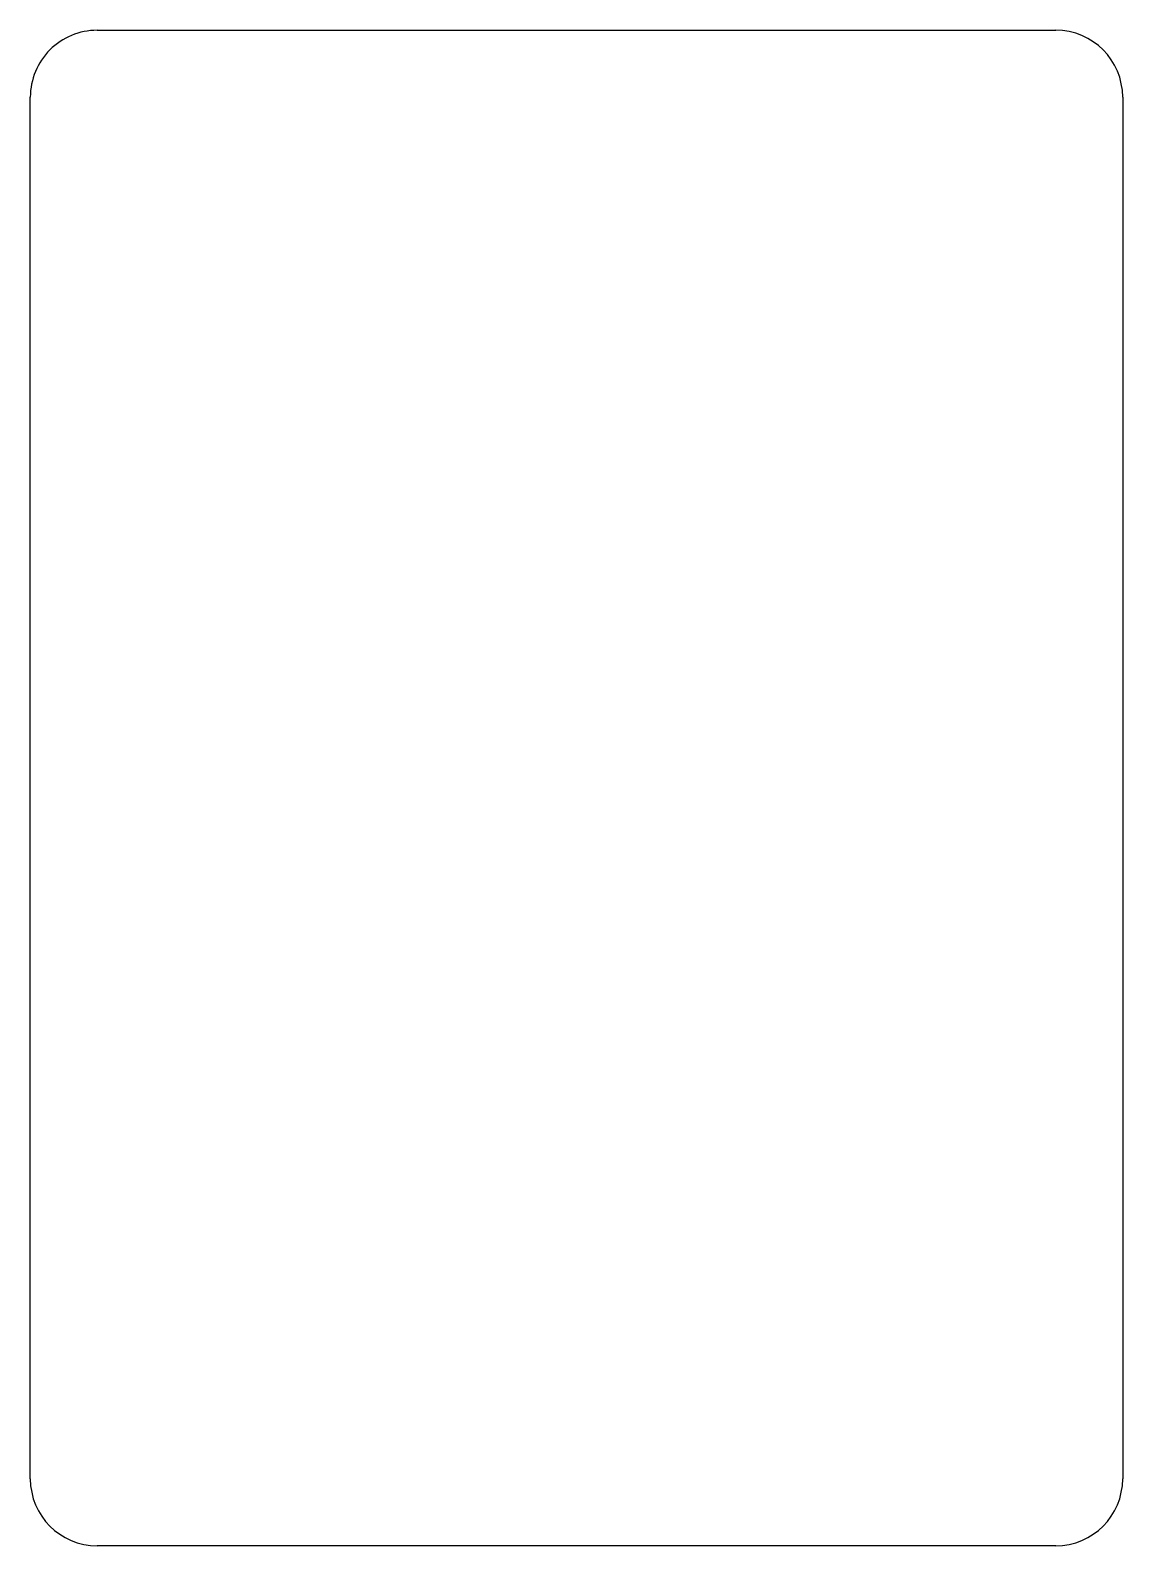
# Model space of a CAD drawing. Header units: millimetres. Extents: x -10.5 to 38.5, y -68 to 0.
import ezdxf

# ---------------------------------------------------------------- set-up
doc = ezdxf.new("R2010")
doc.units = ezdxf.units.MM

msp = doc.modelspace()

# ---------------------------------------------------------------- linework, layer by layer
at = {"layer": 'EDGE'}
for p, q in [((-7.5, 0), (35.5, 0)), ((-10.5, -65), (-10.5, -3)), ((38.5, -3), (38.5, -65)), ((35.5, -68), (-7.5, -68))]:
    msp.add_line(p, q, dxfattribs=at)
for centre, radius, start, end in [((-7.500001, -2.999999), 2.999999, 89.999981, 180.000019), ((35.5, -3), 3, 0, 90), ((-7.499999, -64.999999), 3.000001, 180.000019, 269.999981), ((35.5, -65), 3, 270, 0)]:
    msp.add_arc(centre, radius, start, end, dxfattribs=at)

doc.saveas('drawing.dxf')
